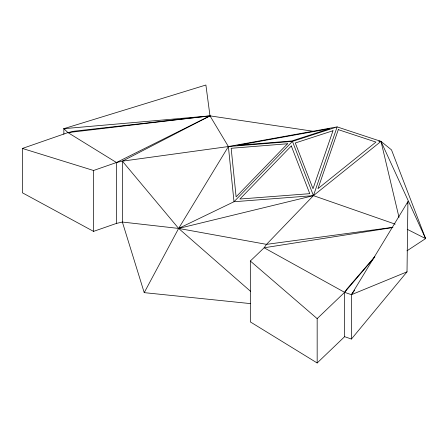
<?xml version="1.0" encoding="UTF-8"?>
<svg xmlns="http://www.w3.org/2000/svg" width="448" height="448" viewBox="0 0 448 448"><rect width="100%" height="100%" fill="white"/><g stroke="black" fill="none" stroke-linecap="round" stroke-linejoin="round"><path stroke-width="0.67" d="M351.422 339.041L407.014 271.846L407.915 201.656L351.422 294.694L351.422 339.041L344.618 336.683L317.167 362.975L250.326 321.905L250.326 261.01L264.13 247.783L266.498 244.362L313.432 195.636L380.996 141.383L391.502 149.878L425.6 238.594L406.941 250.846M407.366 203.65L407.915 201.656M314.11 131.404L209.989 115.87L73.864 131.236L67.945 132.602L22.4 148.45L22.4 192.797L93.542 231.386L116.458 223.412L122.377 222.051L178.634 228.43L313.432 195.636L337.126 126.896L380.996 141.383L425.6 238.594L407.238 229.309M250.516 303.61L144.217 292.645L178.634 228.43L228.39 146.541L337.126 126.896L292.438 141.406L228.39 146.541L122.377 161.157L116.458 162.518L93.542 170.492L22.4 148.45M392.851 227.511L264.13 247.783L344.618 292.337L351.422 294.694L354.704 290.17M374.898 256.894L344.618 292.337L317.167 318.629L317.167 362.975M374.73 256.777L346.982 288.915L344.618 292.337L344.618 336.683M144.217 292.645L122.377 222.051L122.377 161.157L209.989 115.87L205.895 85.025L63.857 128.671L63.857 134.215M67.945 132.602L209.989 115.87L63.857 128.671L67.945 132.602L116.458 162.518L209.989 115.87L228.39 146.541L234.002 201.734L178.634 228.43L122.377 161.157M351.422 294.694L407.014 271.846M392.829 227.332L266.498 244.362L178.634 228.43L250.712 291.458M313.432 195.636L234.002 201.734L292.438 141.406L313.432 195.636L395.181 224.146M228.39 146.541L229.785 146.49M378.913 141.221L380.996 141.383L399.022 217.392M63.857 128.671L65.24 128.817M378.93 141.075L380.996 141.383M250.326 261.01L317.167 318.629M116.458 162.518L116.458 223.412M93.542 170.492L93.542 231.386M332.998 130.732L313.006 188.737L295.294 142.979L332.998 130.732M338.307 129.651L317.974 188.647L375.956 142.083L338.307 129.651M287.521 143.769L236.107 196.846L231.168 148.282L287.521 143.769M291.306 145.953L239.893 199.03L309.775 193.67L291.306 145.953M329.515 128.722L291.816 140.969L237.776 145.298L329.515 128.722"/></g></svg>
